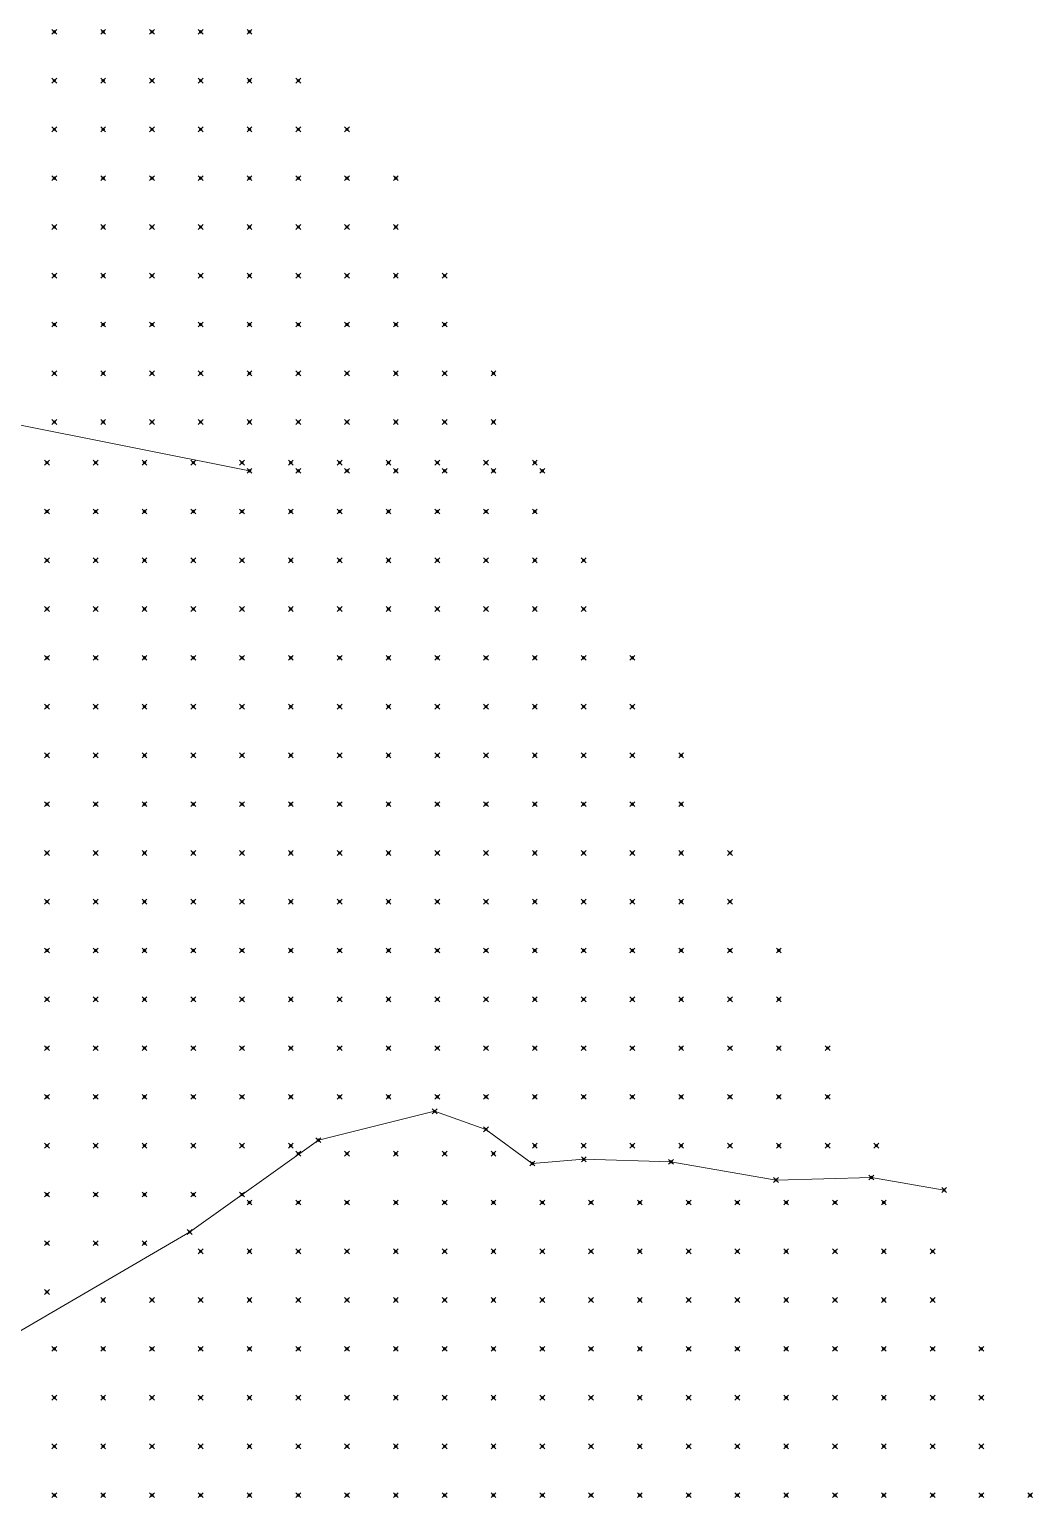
# Model space of a CAD drawing. Header units: metres. Extents: x 441556 to 446409, y 432338 to 461058.
# Drawn here: x 442195.4 to 442257.1, y 451590.1 to 451680.4 of the extents above; entities that cross this region are included whole.
import ezdxf

# ---------------------------------------------------------------- set-up
doc = ezdxf.new("R2010")
doc.units = ezdxf.units.M
doc.header["$MEASUREMENT"] = 0
doc.header["$PDMODE"] = 35
doc.header["$PDSIZE"] = 0.15
for name, color, linetype, lineweight in [('DTM-BRE-RevN_GRP_CURS APA', 2, 'Continuous', 0), ('DTM-BRE-RevN_GRP_Insula', 2, 'Continuous', 0), ('DTM-NOK-RevN_bathymetry', 6, 'Continuous', 0), ('DTM-NOK-RevN_LIDAR_co_lidar', 91, 'Continuous', 0), ('DTM-NOK-RevN_RTK', 32, 'Continuous', 0)]:
    doc.layers.add(name, color=color, linetype=linetype, lineweight=lineweight)

msp = doc.modelspace()

# ---------------------------------------------------------------- linework, layer by layer
at = {"layer": 'DTM-BRE-RevN_GRP_CURS APA'}
msp.add_line((442193.958, 451656.222, 351.56), (442208.955, 451653.223, 351.16), dxfattribs=at)
at = {"layer": 'DTM-BRE-RevN_GRP_Insula'}
for p, q in [((442213.189, 451612.066, 351.207), (442220.331, 451613.843, 351.378)), ((442220.331, 451613.843, 351.378), (442223.491, 451612.727, 351.222)), ((442223.491, 451612.727, 351.222), (442226.335, 451610.631, 351.307)), ((442205.273, 451606.42, 351.301), (442213.189, 451612.066, 351.207)), ((442226.335, 451610.631, 351.307), (442229.509, 451610.894, 351.098)), ((442229.509, 451610.894, 351.098), (442234.862, 451610.736, 351.141)), ((442234.862, 451610.736, 351.141), (442241.324, 451609.615, 351.183)), ((442241.324, 451609.615, 351.183), (442247.181, 451609.77, 351.164)), ((442247.181, 451609.77, 351.164), (442251.653, 451609, 351.158)), ((442192.415, 451598.908, 351.433), (442205.273, 451606.42, 351.301))]:
    msp.add_line(p, q, dxfattribs=at)
at = {"layer": 'DTM-NOK-RevN_bathymetry'}
for p in [(442196.502, 451653.719, 351.238), (442199.501, 451653.719, 351.209), (442202.5, 451653.719, 351.192), (442205.5, 451653.719, 351.231), (442208.499, 451653.719, 351.213), (442211.498, 451653.719, 351.22), (442214.498, 451653.719, 351.255), (442217.497, 451653.719, 351.255), (442220.497, 451653.719, 351.218), (442223.496, 451653.719, 351.144), (442226.495, 451653.719, 351.009), (442196.502, 451650.72, 351.125), (442199.501, 451650.72, 351.032), (442202.5, 451650.72, 350.99), (442205.5, 451650.72, 351.05), (442208.499, 451650.72, 351.125), (442211.498, 451650.72, 351.165), (442214.498, 451650.72, 351.196), (442217.497, 451650.72, 351.222), (442220.497, 451650.72, 351.169), (442223.496, 451650.72, 351.087), (442226.495, 451650.72, 351.001), (442196.502, 451647.721, 350.958), (442199.501, 451647.721, 350.826), (442202.5, 451647.721, 350.753), (442205.5, 451647.721, 350.762), (442208.499, 451647.721, 350.833), (442211.498, 451647.721, 350.879), (442214.498, 451647.721, 350.851), (442217.497, 451647.721, 350.832), (442220.497, 451647.721, 350.905), (442223.496, 451647.721, 350.922), (442226.495, 451647.721, 350.958), (442229.495, 451647.721, 351.065), (442196.502, 451644.721, 350.782), (442199.501, 451644.721, 350.648), (442202.5, 451644.721, 350.56), (442205.5, 451644.721, 350.514), (442208.499, 451644.721, 350.515), (442211.498, 451644.721, 350.428), (442214.498, 451644.721, 350.252), (442217.497, 451644.721, 350.265), (442220.497, 451644.721, 350.406), (442223.496, 451644.721, 350.434), (442226.495, 451644.721, 350.539), (442229.495, 451644.721, 350.736), (442196.502, 451641.722, 350.677), (442199.501, 451641.722, 350.587), (442202.5, 451641.722, 350.496), (442205.5, 451641.722, 350.403), (442208.499, 451641.722, 350.304), (442211.498, 451641.722, 350.164), (442214.498, 451641.722, 350.062), (442217.497, 451641.722, 350.013), (442220.497, 451641.722, 350.013), (442223.496, 451641.722, 350.059), (442226.495, 451641.722, 350.206), (442229.495, 451641.722, 350.419), (442232.494, 451641.722, 350.634), (442196.502, 451638.722, 350.646), (442199.501, 451638.722, 350.567), (442202.5, 451638.722, 350.496), (442205.5, 451638.722, 350.398), (442208.499, 451638.722, 350.292), (442211.498, 451638.722, 350.195), (442214.498, 451638.722, 350.079), (442217.497, 451638.722, 350.027), (442220.497, 451638.722, 349.987), (442223.496, 451638.722, 349.981), (442226.495, 451638.722, 349.984), (442229.495, 451638.722, 350.14), (442232.494, 451638.722, 350.329), (442196.502, 451635.723, 350.62), (442199.501, 451635.723, 350.543), (442202.5, 451635.723, 350.484), (442205.5, 451635.723, 350.395), (442208.499, 451635.723, 350.275), (442211.498, 451635.723, 350.21), (442214.498, 451635.723, 350.098), (442217.497, 451635.723, 350.044), (442220.497, 451635.723, 350.015), (442223.496, 451635.723, 350.006), (442226.495, 451635.723, 349.98), (442229.495, 451635.723, 350.078), (442232.494, 451635.723, 350.177), (442235.493, 451635.723, 350.3), (442196.502, 451632.724, 350.615), (442199.501, 451632.724, 350.505), (442202.5, 451632.724, 350.459), (442205.5, 451632.724, 350.391), (442208.499, 451632.724, 350.264), (442211.498, 451632.724, 350.221), (442214.498, 451632.724, 350.126), (442217.497, 451632.724, 350.063), (442220.497, 451632.724, 350.046), (442223.496, 451632.724, 350.037), (442226.495, 451632.724, 349.995), (442229.495, 451632.724, 350.082), (442232.494, 451632.724, 350.173), (442235.493, 451632.724, 350.237), (442196.502, 451629.724, 350.632), (442199.501, 451629.724, 350.469), (442202.5, 451629.724, 350.423), (442205.5, 451629.724, 350.385), (442208.499, 451629.724, 350.25), (442211.498, 451629.724, 350.218), (442214.498, 451629.724, 350.155), (442217.497, 451629.724, 350.082), (442220.497, 451629.724, 350.075), (442223.496, 451629.724, 350.061), (442226.495, 451629.724, 350.02), (442229.495, 451629.724, 350.065), (442232.494, 451629.724, 350.144), (442235.493, 451629.724, 350.186), (442238.493, 451629.724, 350.284), (442196.502, 451626.725, 350.662), (442199.501, 451626.725, 350.457), (442202.5, 451626.725, 350.374), (442205.5, 451626.725, 350.36), (442208.499, 451626.725, 350.236), (442211.498, 451626.725, 350.203), (442214.498, 451626.725, 350.178), (442217.497, 451626.725, 350.104), (442220.497, 451626.725, 350.104), (442223.496, 451626.725, 350.081), (442226.495, 451626.725, 350.04), (442229.495, 451626.725, 350.055), (442232.494, 451626.725, 350.113), (442235.493, 451626.725, 350.137), (442238.493, 451626.725, 350.231), (442196.502, 451623.726, 350.699), (442199.501, 451623.726, 350.472), (442202.5, 451623.726, 350.327), (442205.5, 451623.726, 350.318), (442208.499, 451623.726, 350.237), (442211.498, 451623.726, 350.198), (442214.498, 451623.726, 350.197), (442217.497, 451623.726, 350.132), (442220.497, 451623.726, 350.138), (442223.496, 451623.726, 350.089), (442226.495, 451623.726, 350.081), (442229.495, 451623.726, 350.077), (442232.494, 451623.726, 350.128), (442235.493, 451623.726, 350.152), (442238.493, 451623.726, 350.223), (442241.492, 451623.726, 350.175), (442196.502, 451620.726, 350.732), (442199.501, 451620.726, 350.5), (442202.5, 451620.726, 350.303), (442205.5, 451620.726, 350.247), (442208.499, 451620.726, 350.24), (442211.498, 451620.726, 350.254), (442214.498, 451620.726, 350.306), (442217.497, 451620.726, 350.338), (442220.497, 451620.726, 350.354), (442223.496, 451620.726, 350.318), (442226.495, 451620.726, 350.316), (442229.495, 451620.726, 350.323), (442232.494, 451620.726, 350.364), (442235.493, 451620.726, 350.37), (442238.493, 451620.726, 350.436), (442241.492, 451620.726, 350.371), (442196.502, 451617.727, 350.606), (442199.501, 451617.727, 350.387), (442202.5, 451617.727, 350.272), (442205.5, 451617.727, 350.31), (442208.499, 451617.727, 350.403), (442211.498, 451617.727, 350.503), (442214.498, 451617.727, 350.578), (442217.497, 451617.727, 350.63), (442220.497, 451617.727, 350.648), (442223.496, 451617.727, 350.611), (442226.495, 451617.727, 350.586), (442229.495, 451617.727, 350.599), (442232.494, 451617.727, 350.625), (442235.493, 451617.727, 350.626), (442238.493, 451617.727, 350.671), (442241.492, 451617.727, 350.586), (442244.491, 451617.727, 350.357), (442196.502, 451614.728, 350.643), (442199.501, 451614.728, 350.426), (442202.5, 451614.728, 350.45), (442205.5, 451614.728, 350.591), (442208.499, 451614.728, 350.683), (442211.498, 451614.728, 350.769), (442214.498, 451614.728, 350.842), (442217.497, 451614.728, 350.91), (442220.497, 451614.728, 350.938), (442223.496, 451614.728, 350.91), (442226.495, 451614.728, 350.878), (442229.495, 451614.728, 350.87), (442232.494, 451614.728, 350.889), (442235.493, 451614.728, 350.893), (442238.493, 451614.728, 350.913), (442241.492, 451614.728, 350.826), (442244.491, 451614.728, 350.61), (442196.502, 451611.728, 350.74), (442199.501, 451611.728, 350.583), (442202.5, 451611.728, 350.701), (442205.5, 451611.728, 350.859), (442208.499, 451611.728, 350.959), (442211.498, 451611.728, 351.037), (442226.495, 451611.728, 351.163), (442229.495, 451611.728, 351.149), (442232.494, 451611.728, 351.154), (442235.493, 451611.728, 351.161), (442238.493, 451611.728, 351.167), (442241.492, 451611.728, 351.098), (442244.491, 451611.728, 351.002), (442247.491, 451611.728, 350.926), (442196.502, 451608.729, 350.853), (442199.501, 451608.729, 350.788), (442202.5, 451608.729, 350.956), (442205.5, 451608.729, 351.113), (442208.499, 451608.729, 351.188), (442196.502, 451605.73, 351.01), (442199.501, 451605.73, 351.062), (442202.5, 451605.73, 351.175), (442196.502, 451602.73, 351.186)]:
    msp.add_point(p, dxfattribs=at)
at = {"layer": 'DTM-NOK-RevN_LIDAR_co_lidar'}
for p in [(442196.957, 451680.217, 361.182), (442199.957, 451680.217, 361.234), (442202.956, 451680.217, 361.302), (442205.955, 451680.217, 361.341), (442208.955, 451680.217, 360.946), (442196.957, 451677.218, 361.393), (442199.957, 451677.218, 361.71), (442202.956, 451677.218, 361.99), (442205.955, 451677.218, 362.167), (442208.955, 451677.218, 361.592), (442211.954, 451677.218, 361.848), (442196.957, 451674.218, 361.472), (442199.957, 451674.218, 361.789), (442202.956, 451674.218, 362.195), (442205.955, 451674.218, 362.68), (442208.955, 451674.218, 362.549), (442211.954, 451674.218, 362.638), (442214.953, 451674.218, 362.311), (442196.957, 451671.219, 361.251), (442199.957, 451671.219, 361.242), (442202.956, 451671.219, 361.526), (442205.955, 451671.219, 362.234), (442208.955, 451671.219, 362.324), (442211.954, 451671.219, 362.313), (442214.953, 451671.219, 362.197), (442217.953, 451671.219, 361.695), (442196.957, 451668.22, 359.847), (442199.957, 451668.22, 359.894), (442202.956, 451668.22, 359.856), (442205.955, 451668.22, 360.066), (442208.955, 451668.22, 361.101), (442211.954, 451668.22, 360.838), (442214.953, 451668.22, 362.082), (442217.953, 451668.22, 361.464), (442196.957, 451665.22, 356.554), (442199.957, 451665.22, 357.315), (442202.956, 451665.22, 356.152), (442205.955, 451665.22, 355.981), (442208.955, 451665.22, 356.726), (442211.954, 451665.22, 358.011), (442214.953, 451665.22, 360.876), (442217.953, 451665.22, 361.079), (442220.952, 451665.22, 360.365), (442196.957, 451662.221, 354.132), (442199.957, 451662.221, 353.279), (442202.956, 451662.221, 351.325), (442205.955, 451662.221, 351.881), (442208.955, 451662.221, 351.441), (442211.954, 451662.221, 351.668), (442214.953, 451662.221, 357.485), (442217.953, 451662.221, 360.028), (442220.952, 451662.221, 360.721), (442196.957, 451659.222, 352.819), (442199.957, 451659.222, 351.306), (442202.956, 451659.222, 351.196), (442205.955, 451659.222, 351.237), (442208.955, 451659.222, 351.606), (442211.954, 451659.222, 351.46), (442214.953, 451659.222, 350.933), (442217.953, 451659.222, 354.944), (442220.952, 451659.222, 357.927), (442223.951, 451659.222, 359.348), (442196.957, 451656.222, 351.307), (442199.957, 451656.222, 351.164), (442202.956, 451656.222, 351.165), (442205.955, 451656.222, 351.139), (442208.955, 451656.222, 350.981), (442211.954, 451656.222, 350.868), (442214.953, 451656.222, 350.811), (442217.953, 451656.222, 352.278), (442220.952, 451656.222, 351.318), (442223.951, 451656.222, 351.012), (442208.955, 451653.223, 351.16), (442211.954, 451653.223, 350.841), (442214.953, 451653.223, 350.873), (442217.953, 451653.223, 350.914), (442220.952, 451653.223, 350.97), (442223.951, 451653.223, 351.029), (442226.951, 451653.223, 351.03), (442211.954, 451611.232, 350.833), (442214.953, 451611.232, 351.073), (442217.953, 451611.232, 351.036), (442220.952, 451611.232, 351.061), (442223.951, 451611.232, 351.055), (442208.955, 451608.233, 351.176), (442211.954, 451608.233, 351.4), (442214.953, 451608.233, 351.613), (442217.953, 451608.233, 351.627), (442220.952, 451608.233, 351.487), (442223.951, 451608.233, 351.478), (442226.951, 451608.233, 351.5), (442229.95, 451608.233, 351.531), (442232.949, 451608.233, 351.411), (442235.949, 451608.233, 351.328), (442238.948, 451608.233, 351.089), (442241.947, 451608.233, 350.866), (442244.947, 451608.233, 350.855), (442247.946, 451608.233, 350.853), (442205.955, 451605.234, 351.343), (442208.955, 451605.234, 352.069), (442211.954, 451605.234, 352.551), (442214.953, 451605.234, 352.433), (442217.953, 451605.234, 352.324), (442220.952, 451605.234, 352.035), (442223.951, 451605.234, 352.246), (442226.951, 451605.234, 352.445), (442229.95, 451605.234, 352.747), (442232.949, 451605.234, 352.567), (442235.949, 451605.234, 352.471), (442238.948, 451605.234, 351.966), (442241.947, 451605.234, 351.249), (442244.947, 451605.234, 351.032), (442247.946, 451605.234, 351.112), (442250.945, 451605.234, 350.902), (442199.957, 451602.234, 351.38), (442202.956, 451602.234, 351.591), (442205.955, 451602.234, 352.222), (442208.955, 451602.234, 352.534), (442211.954, 451602.234, 352.553), (442214.953, 451602.234, 352.448), (442217.953, 451602.234, 352.556), (442220.952, 451602.234, 352.322), (442223.951, 451602.234, 352.454), (442226.951, 451602.234, 352.677), (442229.95, 451602.234, 353.056), (442232.949, 451602.234, 353.161), (442235.949, 451602.234, 353.062), (442238.948, 451602.234, 352.792), (442241.947, 451602.234, 352.092), (442244.947, 451602.234, 351.548), (442247.946, 451602.234, 351.484), (442250.945, 451602.234, 351.164), (442196.957, 451599.235, 351.5), (442199.957, 451599.235, 351.953), (442202.956, 451599.235, 352.307), (442205.955, 451599.235, 352.361), (442208.955, 451599.235, 352.416), (442211.954, 451599.235, 352.489), (442214.953, 451599.235, 352.309), (442217.953, 451599.235, 352.258), (442220.952, 451599.235, 352.208), (442223.951, 451599.235, 352.066), (442226.951, 451599.235, 352.424), (442229.95, 451599.235, 353.069), (442232.949, 451599.235, 353.24), (442235.949, 451599.235, 353.126), (442238.948, 451599.235, 353.115), (442241.947, 451599.235, 352.71), (442244.947, 451599.235, 351.849), (442247.946, 451599.235, 351.308), (442250.945, 451599.235, 350.954), (442253.945, 451599.235, 350.586), (442196.957, 451596.236, 351.963), (442199.957, 451596.236, 352.08), (442202.956, 451596.236, 352.231), (442205.955, 451596.236, 352.326), (442208.955, 451596.236, 352.349), (442211.954, 451596.236, 352.239), (442214.953, 451596.236, 352.07), (442217.953, 451596.236, 351.988), (442220.952, 451596.236, 351.931), (442223.951, 451596.236, 351.853), (442226.951, 451596.236, 351.869), (442229.95, 451596.236, 352.508), (442232.949, 451596.236, 352.886), (442235.949, 451596.236, 352.704), (442238.948, 451596.236, 352.711), (442241.947, 451596.236, 352.318), (442244.947, 451596.236, 351.477), (442247.946, 451596.236, 350.866), (442250.945, 451596.236, 350.612), (442253.945, 451596.236, 350.58), (442196.957, 451593.236, 352.129), (442199.957, 451593.236, 352.052), (442202.956, 451593.236, 351.931), (442205.955, 451593.236, 352.08), (442208.955, 451593.236, 352.116), (442211.954, 451593.236, 351.908), (442214.953, 451593.236, 351.794), (442217.953, 451593.236, 351.819), (442220.952, 451593.236, 351.765), (442223.951, 451593.236, 351.977), (442226.951, 451593.236, 352.092), (442229.95, 451593.236, 351.922), (442232.949, 451593.236, 351.835), (442235.949, 451593.236, 351.863), (442238.948, 451593.236, 351.664), (442241.947, 451593.236, 351.32), (442244.947, 451593.236, 350.95), (442247.946, 451593.236, 350.689), (442250.945, 451593.236, 350.638), (442253.945, 451593.236, 350.626), (442196.957, 451590.237, 351.938), (442199.957, 451590.237, 351.821), (442202.956, 451590.237, 351.686), (442205.955, 451590.237, 351.655), (442208.955, 451590.237, 351.471), (442211.954, 451590.237, 351.415), (442214.953, 451590.237, 351.214), (442217.953, 451590.237, 351.335), (442220.952, 451590.237, 351.3), (442223.951, 451590.237, 351.508), (442226.951, 451590.237, 351.569), (442229.95, 451590.237, 351.624), (442232.949, 451590.237, 351.582), (442235.949, 451590.237, 351.175), (442238.948, 451590.237, 350.785), (442241.947, 451590.237, 350.68), (442244.947, 451590.237, 350.678), (442247.946, 451590.237, 350.659), (442250.945, 451590.237, 350.656), (442253.945, 451590.237, 350.726), (442256.944, 451590.237, 350.841)]:
    msp.add_point(p, dxfattribs=at)
at = {"layer": 'DTM-NOK-RevN_RTK'}
for p in [(442220.331, 451613.843, 351.378), (442213.189, 451612.066, 351.207), (442223.491, 451612.727, 351.222), (442226.335, 451610.631, 351.307), (442229.509, 451610.894, 351.098), (442234.862, 451610.736, 351.141), (442241.324, 451609.615, 351.183), (442247.181, 451609.77, 351.164), (442251.653, 451609, 351.158), (442205.273, 451606.42, 351.301)]:
    msp.add_point(p, dxfattribs=at)

doc.saveas('drawing.dxf')
